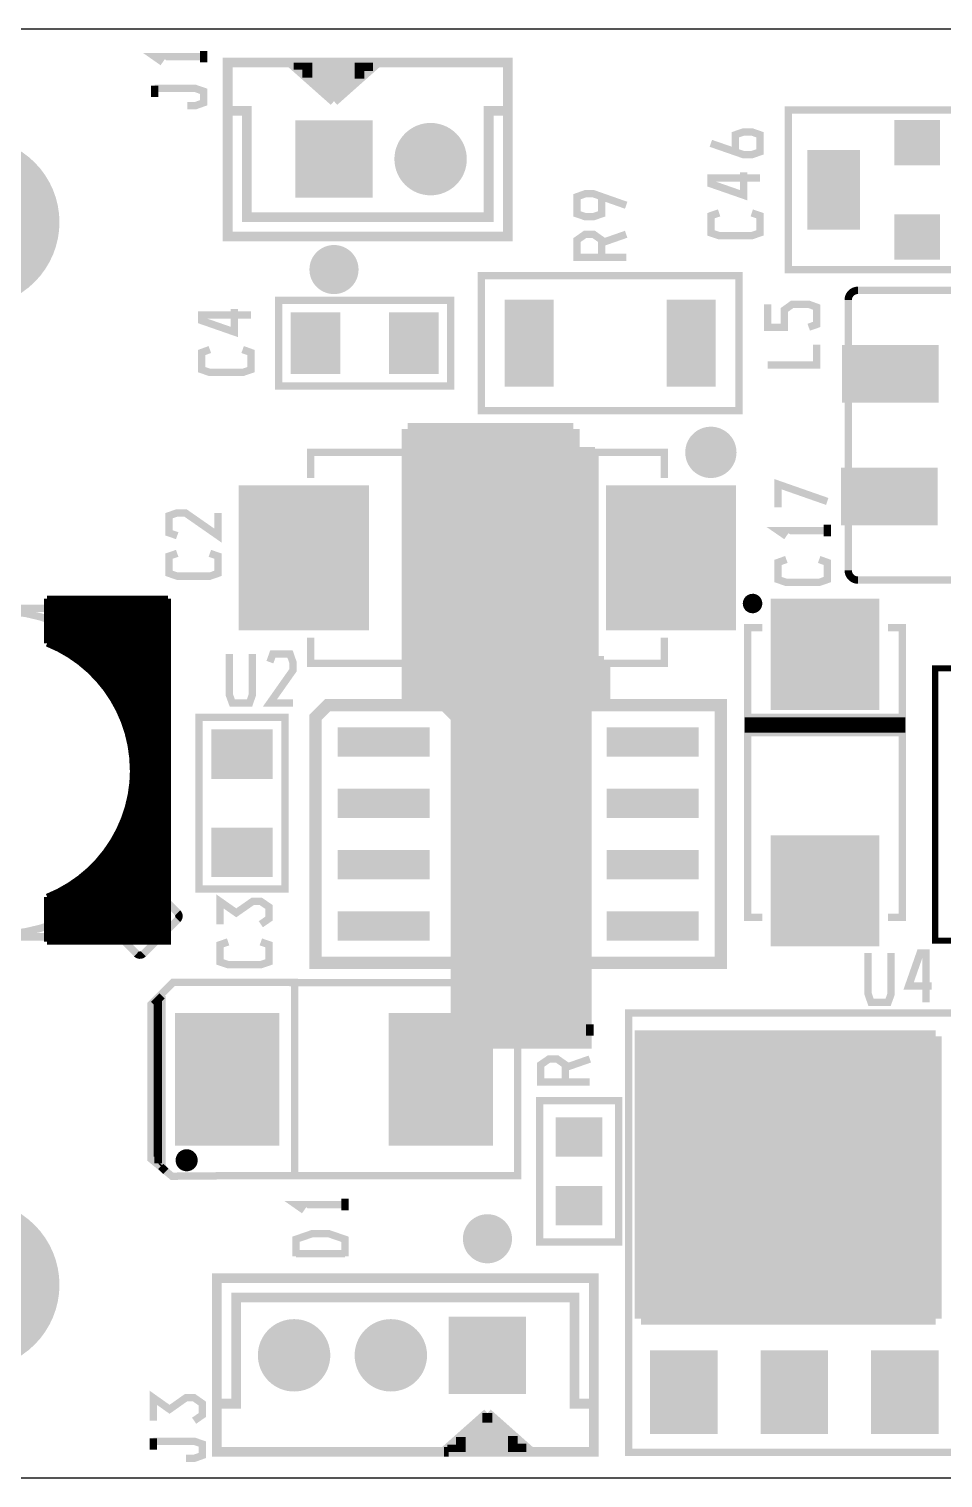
# Model space of a CAD drawing. Extents: x -18 to 89, y -48 to 32.
# Drawn here: x -5.8 to 13.11, y 2.45 to 32.45 of the extents above; entities that cross this region are included whole.
import ezdxf

# ---------------------------------------------------------------- set-up
doc = ezdxf.new("R2010")
doc.units = 0
doc.header["$MEASUREMENT"] = 0
doc.layers.get('0').update_dxf_attribs({"linetype": 'CONTINUOUS'})
for name, color, linetype in [('22-315-0_DRD', 7, 'CONTINUOUS'), ('22-315-0_SMT', 9, 'CONTINUOUS'), ('22-315-0_SST', 1, 'CONTINUOUS'), ('THRUHOLE_NPT', 8, 'CONTINUOUS')]:
    doc.layers.add(name, color=color, linetype=linetype)

# ---------------------------------------------------------------- blocks, each defined once
blk = doc.blocks.new('RECTANGLE_1')
blk.add_solid([(1.3462, 1.4986), (1.3462, -1.4986), (-1.3462, 1.4986), (-1.3462, -1.4986)])
blk = doc.blocks.new('RECTANGLE_2')
blk.add_solid([(0.63627, 0.51308), (0.63627, -0.51308), (-0.63627, 0.51308), (-0.63627, -0.51308)])
blk = doc.blocks.new('RECTANGLE_3')
blk.add_solid([(0.51308, 0.63627), (0.51308, -0.63627), (-0.51308, 0.63627), (-0.51308, -0.63627)])
blk = doc.blocks.new('RECTANGLE_5')
blk.add_solid([(0.508, 0.9017), (0.508, -0.9017), (-0.508, 0.9017), (-0.508, -0.9017)])
blk = doc.blocks.new('RECTANGLE_6')
blk.add_solid([(1.12522, 1.14935), (1.12522, -1.14935), (-1.12522, 1.14935), (-1.12522, -1.14935)])
blk = doc.blocks.new('RECTANGLE_8')
blk.add_solid([(0.4826, 0.4064), (0.4826, -0.4064), (-0.4826, 0.4064), (-0.4826, -0.4064)])
blk = doc.blocks.new('SQUARE_10')
blk.add_solid([(0.4699, 0.4699), (0.4699, -0.4699), (-0.4699, 0.4699), (-0.4699, -0.4699)])
blk = doc.blocks.new('RECTANGLE_13')
blk.add_solid([(0.5461, 0.8255), (0.5461, -0.8255), (-0.5461, 0.8255), (-0.5461, -0.8255)])
blk = doc.blocks.new('RECTANGLE_14')
blk.add_solid([(1.0795, 1.3716), (1.0795, -1.3716), (-1.0795, 1.3716), (-1.0795, -1.3716)])
blk = doc.blocks.new('ROUND_19')
at = {"const_width": 0.7493}
blk.add_lwpolyline([(-0.37465, 0, 1), (0.37465, 0, 1)], format="xyb", close=True, dxfattribs=at)
blk = doc.blocks.new('SQUARE_20')
blk.add_solid([(0.8001, 0.8001), (0.8001, -0.8001), (-0.8001, 0.8001), (-0.8001, -0.8001)])
blk = doc.blocks.new('RECTANGLE_29')
blk.add_solid([(0.99949, 0.59944), (0.99949, -0.59944), (-0.99949, 0.59944), (-0.99949, -0.59944)])
blk = doc.blocks.new('RECTANGLE_37')
blk.add_solid([(1.2065, 1.5494), (1.2065, -1.5494), (-1.2065, 1.5494), (-1.2065, -1.5494)])
blk = doc.blocks.new('RECTANGLE_38')
blk.add_solid([(0.9525, 0.3048), (0.9525, -0.3048), (-0.9525, 0.3048), (-0.9525, -0.3048)])
blk = doc.blocks.new('RECTANGLE_41')
blk.add_solid([(2.0066, 0.8636), (2.0066, -0.8636), (-2.0066, 0.8636), (-2.0066, -0.8636)])
blk = doc.blocks.new('RECTANGLE_42')
blk.add_solid([(0.6985, 0.8636), (0.6985, -0.8636), (-0.6985, 0.8636), (-0.6985, -0.8636)])
blk = doc.blocks.new('ROUND_17')
at = {"const_width": 1.75006}
blk.add_lwpolyline([(-0.87503, 0, 1), (0.87503, 0, 1)], format="xyb", close=True, dxfattribs=at)

msp = doc.modelspace()

# ---------------------------------------------------------------- linework, layer by layer
at = {"layer": '22-315-0_DRD'}
for p, q in [((-17.924, 32.451), (89.076, 32.451)), ((89.076, 2.451), (-10.923, 2.451))]:
    msp.add_line(p, q, dxfattribs=at)
at = {"layer": '22-315-0_SMT'}
for points, const_width in [([(2.031, 24.168), (2.031, 18.58)], 0.254), ([(5.46, 24.168), (2.031, 24.168)], 0.254), ([(5.46, 24.142), (2.031, 24.142)], 0.254), ([(5.46, 23.914), (2.031, 23.914)], 0.254), ([(2.132, 24.168), (2.132, 18.58)], 0.254), ([(2.361, 24.168), (2.361, 18.58)], 0.254), ([(2.589, 24.168), (2.589, 18.58)], 0.254), ([(2.818, 24.168), (2.818, 18.58)], 0.254), ([(3.047, 24.168), (3.047, 18.58)], 0.254), ([(3.275, 24.168), (3.275, 11.468)], 0.254), ([(3.504, 24.168), (3.504, 11.468)], 0.254), ([(3.732, 24.168), (3.732, 11.468)], 0.254), ([(3.961, 24.168), (3.961, 11.468)], 0.254), ([(4.19, 24.168), (4.19, 11.468)], 0.254), ([(4.418, 24.168), (4.418, 11.468)], 0.254), ([(4.647, 24.168), (4.647, 11.468)], 0.254), ([(4.875, 24.168), (4.875, 11.468)], 0.254), ([(5.104, 24.168), (5.104, 11.468)], 0.254), ([(5.333, 24.168), (5.333, 11.468)], 0.254), ([(5.46, 24.168), (5.46, 19.342)], 0.254), ([(5.46, 23.685), (2.031, 23.685)], 0.254), ([(5.46, 23.456), (2.031, 23.456)], 0.254), ([(5.46, 23.228), (2.031, 23.228)], 0.254), ([(5.46, 22.999), (2.031, 22.999)], 0.254), ([(5.46, 22.771), (2.031, 22.771)], 0.254), ([(5.46, 22.542), (2.031, 22.542)], 0.254), ([(5.46, 22.313), (2.031, 22.313)], 0.254), ([(5.46, 22.085), (2.031, 22.085)], 0.254), ([(5.46, 21.856), (2.031, 21.856)], 0.254), ([(5.46, 21.628), (2.031, 21.628)], 0.254), ([(5.46, 21.399), (2.031, 21.399)], 0.254), ([(5.46, 21.17), (2.031, 21.17)], 0.254), ([(5.46, 20.942), (2.031, 20.942)], 0.254), ([(-5.429, 20.657), (-5.429, 19.728)], 0.127), ([(-2.928, 20.657), (-5.429, 20.657)], 0.127), ([(-2.928, 20.657), (-2.928, 13.556), (-5.429, 13.556)], 0.127), ([(-5.328, 20.657), (-5.328, 19.687)], 0.127), ([(-5.214, 20.657), (-5.214, 19.631)], 0.127), ([(-5.099, 20.657), (-5.099, 19.57)], 0.127), ([(-4.985, 20.657), (-4.985, 19.504)], 0.127), ([(-4.871, 20.657), (-4.871, 19.428)], 0.127), ([(-4.756, 20.657), (-4.756, 19.344)], 0.127), ([(-4.642, 20.657), (-4.642, 19.253)], 0.127), ([(-4.528, 20.657), (-4.528, 19.149)], 0.127), ([(-4.413, 20.657), (-4.413, 19.034)], 0.127), ([(-4.299, 20.657), (-4.299, 18.902)], 0.127), ([(-4.185, 20.657), (-4.185, 18.755)], 0.127), ([(-4.071, 20.657), (-4.071, 18.582)], 0.127), ([(-3.956, 20.657), (-3.956, 18.376)], 0.127), ([(-3.842, 20.657), (-3.842, 18.12)], 0.127), ([(-3.728, 20.657), (-3.728, 17.747)], 0.127), ([(-3.613, 20.657), (-3.613, 13.556)], 0.127), ([(-3.499, 20.657), (-3.499, 13.556)], 0.127), ([(-3.385, 20.657), (-3.385, 13.556)], 0.127), ([(-3.27, 20.657), (-3.27, 13.556)], 0.127), ([(-3.156, 20.657), (-3.156, 13.556)], 0.127), ([(-3.042, 20.657), (-3.042, 13.556)], 0.127), ([(5.46, 20.713), (2.031, 20.713)], 0.254), ([(-2.928, 20.629), (-5.429, 20.629)], 0.127), ([(-2.928, 20.515), (-5.429, 20.515)], 0.127), ([(-2.928, 20.401), (-5.429, 20.401)], 0.127), ([(5.46, 20.485), (2.031, 20.485)], 0.254), ([(-2.928, 20.287), (-5.429, 20.287)], 0.127), ([(-2.928, 20.172), (-5.429, 20.172)], 0.127), ([(-2.928, 20.058), (-5.429, 20.058)], 0.127), ([(5.46, 20.256), (2.031, 20.256)], 0.254), ([(5.46, 20.027), (2.031, 20.027)], 0.254), ([(-2.928, 19.944), (-5.429, 19.944)], 0.127), ([(-2.928, 19.829), (-5.429, 19.829)], 0.127), ([(5.46, 19.799), (2.031, 19.799)], 0.254), ([(-2.928, 19.715), (-5.396, 19.715)], 0.127), ([(-2.928, 19.601), (-5.153, 19.601)], 0.127), ([(-2.928, 19.486), (-4.957, 19.486)], 0.127), ([(5.46, 19.57), (2.031, 19.57)], 0.254), ([(-2.928, 19.372), (-4.792, 19.372)], 0.127), ([(-2.928, 19.258), (-4.65, 19.258)], 0.127), ([(-2.928, 19.144), (-4.523, 19.144)], 0.127), ([(5.46, 19.342), (2.031, 19.342)], 0.254), ([(6.095, 19.113), (2.031, 19.113)], 0.254), ([(6.095, 19.342), (6.095, 18.58), (5.714, 18.58), (5.714, 11.468), (3.047, 11.468)], 0.254), ([(6.095, 19.342), (5.46, 19.342)], 0.254), ([(5.561, 19.342), (5.561, 11.468)], 0.254), ([(5.79, 19.342), (5.79, 18.58)], 0.254), ([(6.018, 19.342), (6.018, 18.58)], 0.254), ([(-2.928, 19.029), (-4.408, 19.029)], 0.127), ([(-2.928, 18.915), (-4.309, 18.915)], 0.127), ([(6.095, 18.884), (2.031, 18.884)], 0.254), ([(-2.928, 18.801), (-4.218, 18.801)], 0.127), ([(-2.928, 18.686), (-4.137, 18.686)], 0.127), ([(-2.928, 18.572), (-4.063, 18.572)], 0.127), ([(6.095, 18.656), (2.031, 18.656)], 0.254), ([(3.047, 18.58), (2.031, 18.58)], 0.254), ([(3.047, 18.58), (3.047, 11.468)], 0.254), ([(-2.928, 18.458), (-3.997, 18.458)], 0.127), ([(-2.928, 18.343), (-3.938, 18.343)], 0.127), ([(5.714, 18.427), (3.047, 18.427)], 0.254), ([(5.714, 18.199), (3.047, 18.199)], 0.254), ([(-2.928, 18.229), (-3.888, 18.229)], 0.127), ([(-2.928, 18.115), (-3.839, 18.115)], 0.127), ([(-2.928, 18.001), (-3.799, 18.001)], 0.127), ([(5.714, 17.97), (3.047, 17.97)], 0.254), ([(-2.928, 17.886), (-3.763, 17.886)], 0.127), ([(-2.928, 17.772), (-3.733, 17.772)], 0.127), ([(-2.928, 17.658), (-3.707, 17.658)], 0.127), ([(5.714, 17.741), (3.047, 17.741)], 0.254), ([(-2.928, 17.543), (-3.687, 17.543)], 0.127), ([(-2.928, 17.429), (-3.672, 17.429)], 0.127), ([(5.714, 17.513), (3.047, 17.513)], 0.254), ([(5.714, 17.284), (3.047, 17.284)], 0.254), ([(-2.928, 17.315), (-3.662, 17.315)], 0.127), ([(-2.928, 17.2), (-3.654, 17.2)], 0.127), ([(-2.928, 17.086), (-3.654, 17.086)], 0.127), ([(5.714, 17.056), (3.047, 17.056)], 0.254), ([(-2.928, 16.743), (-3.677, 16.743)], 0.127), ([(-2.928, 16.858), (-3.664, 16.858)], 0.127), ([(-2.928, 16.972), (-3.657, 16.972)], 0.127), ([(5.714, 16.827), (3.047, 16.827)], 0.254), ([(-3.728, 16.464), (-3.728, 13.556)], 0.127), ([(-2.928, 16.515), (-3.715, 16.515)], 0.127), ([(-2.928, 16.629), (-3.695, 16.629)], 0.127), ([(5.714, 16.598), (3.047, 16.598)], 0.254), ([(-2.928, 16.172), (-3.811, 16.172)], 0.127), ([(-2.928, 16.286), (-3.776, 16.286)], 0.127), ([(-2.928, 16.4), (-3.743, 16.4)], 0.127), ([(5.714, 16.37), (3.047, 16.37)], 0.254), ([(5.714, 16.141), (3.047, 16.141)], 0.254), ([(-2.928, 15.943), (-3.903, 15.943)], 0.127), ([(-2.928, 16.057), (-3.855, 16.057)], 0.127), ([(-3.842, 16.093), (-3.842, 13.556)], 0.127), ([(5.714, 15.913), (3.047, 15.913)], 0.254), ([(-2.928, 15.6), (-4.088, 15.6)], 0.127), ([(-4.071, 15.628), (-4.071, 13.556)], 0.127), ([(-2.928, 15.715), (-4.02, 15.715)], 0.127), ([(-2.928, 15.829), (-3.959, 15.829)], 0.127), ([(-3.956, 15.834), (-3.956, 13.556)], 0.127), ([(5.714, 15.684), (3.047, 15.684)], 0.254), ([(-2.928, 15.257), (-4.342, 15.257)], 0.127), ([(-4.299, 15.308), (-4.299, 13.556)], 0.127), ([(-2.928, 15.372), (-4.248, 15.372)], 0.127), ([(-4.185, 15.458), (-4.185, 13.556)], 0.127), ([(-2.928, 15.486), (-4.165, 15.486)], 0.127), ([(5.714, 15.455), (3.047, 15.455)], 0.254), ([(5.714, 15.227), (3.047, 15.227)], 0.254), ([(-4.642, 14.96), (-4.642, 13.556)], 0.127), ([(-2.928, 15.029), (-4.563, 15.029)], 0.127), ([(-4.528, 15.064), (-4.528, 13.556)], 0.127), ([(-2.928, 15.143), (-4.446, 15.143)], 0.127), ([(-4.413, 15.179), (-4.413, 13.556)], 0.127), ([(5.714, 14.998), (3.047, 14.998)], 0.254), ([(-5.099, 14.64), (-5.099, 13.556)], 0.127), ([(-2.928, 14.686), (-5.02, 14.686)], 0.127), ([(-4.985, 14.709), (-4.985, 13.556)], 0.127), ([(-4.871, 14.782), (-4.871, 13.556)], 0.127), ([(-2.928, 14.8), (-4.845, 14.8)], 0.127), ([(-4.756, 14.866), (-4.756, 13.556)], 0.127), ([(-2.928, 14.914), (-4.695, 14.914)], 0.127), ([(5.714, 14.77), (3.047, 14.77)], 0.254), ([(-5.429, 14.483), (-5.429, 13.556)], 0.127), ([(-2.928, 14.457), (-5.429, 14.457)], 0.127), ([(-2.928, 14.343), (-5.429, 14.343)], 0.127), ([(-5.328, 14.526), (-5.328, 13.556)], 0.127), ([(-2.928, 14.572), (-5.229, 14.572)], 0.127), ([(-5.214, 14.579), (-5.214, 13.556)], 0.127), ([(5.714, 14.541), (3.047, 14.541)], 0.254), ([(5.714, 14.312), (3.047, 14.312)], 0.254), ([(-2.928, 14.229), (-5.429, 14.229)], 0.127), ([(-2.928, 14.114), (-5.429, 14.114)], 0.127), ([(5.714, 14.084), (3.047, 14.084)], 0.254), ([(-2.928, 14), (-5.429, 14)], 0.127), ([(-2.928, 13.886), (-5.429, 13.886)], 0.127), ([(-2.928, 13.771), (-5.429, 13.771)], 0.127), ([(5.714, 13.855), (3.047, 13.855)], 0.254), ([(-2.928, 13.657), (-5.429, 13.657)], 0.127), ([(5.714, 13.627), (3.047, 13.627)], 0.254), ([(5.714, 13.398), (3.047, 13.398)], 0.254), ([(5.714, 13.169), (3.047, 13.169)], 0.254), ([(5.714, 12.941), (3.047, 12.941)], 0.254), ([(5.714, 12.712), (3.047, 12.712)], 0.254), ([(5.714, 12.484), (3.047, 12.484)], 0.254), ([(5.714, 12.255), (3.047, 12.255)], 0.254), ([(5.714, 12.026), (3.047, 12.026)], 0.254), ([(5.714, 11.798), (3.047, 11.798)], 0.254), ([(12.953, 11.595), (6.857, 11.595), (6.857, 5.753)], 0.254), ([(6.958, 11.595), (6.958, 5.753)], 0.254), ([(7.187, 11.595), (7.187, 5.753)], 0.254), ([(7.415, 11.595), (7.415, 5.753)], 0.254), ([(7.644, 11.595), (7.644, 5.753)], 0.254), ([(7.873, 11.595), (7.873, 5.753)], 0.254), ([(8.101, 11.595), (8.101, 5.753)], 0.254), ([(8.33, 11.595), (8.33, 5.753)], 0.254), ([(8.558, 11.595), (8.558, 5.753)], 0.254), ([(8.787, 11.595), (8.787, 5.753)], 0.254), ([(9.016, 11.595), (9.016, 5.753)], 0.254), ([(9.244, 11.595), (9.244, 5.753)], 0.254), ([(9.473, 11.595), (9.473, 5.753)], 0.254), ([(9.701, 11.595), (9.701, 5.753)], 0.254), ([(9.93, 11.595), (9.93, 5.753)], 0.254), ([(10.159, 11.595), (10.159, 5.753)], 0.254), ([(10.387, 11.595), (10.387, 5.753)], 0.254), ([(10.616, 11.595), (10.616, 5.753)], 0.254), ([(10.844, 11.595), (10.844, 5.753)], 0.254), ([(11.073, 11.595), (11.073, 5.753)], 0.254), ([(11.302, 11.595), (11.302, 5.753)], 0.254), ([(11.53, 11.595), (11.53, 5.753)], 0.254), ([(11.759, 11.595), (11.759, 5.753)], 0.254), ([(11.987, 11.595), (11.987, 5.753)], 0.254), ([(12.216, 11.595), (12.216, 5.753)], 0.254), ([(12.445, 11.595), (12.445, 5.753)], 0.254), ([(12.673, 11.595), (12.673, 5.753)], 0.254), ([(12.902, 11.595), (12.902, 5.753)], 0.254), ([(12.953, 11.595), (12.953, 5.753)], 0.254), ([(5.714, 11.569), (3.047, 11.569)], 0.254), ([(12.953, 11.569), (6.857, 11.569)], 0.254), ([(12.953, 11.341), (6.857, 11.341)], 0.254), ([(12.953, 11.112), (6.857, 11.112)], 0.254), ([(12.953, 10.883), (6.857, 10.883)], 0.254), ([(12.953, 10.655), (6.857, 10.655)], 0.254), ([(12.953, 10.426), (6.857, 10.426)], 0.254), ([(12.953, 10.198), (6.857, 10.198)], 0.254), ([(12.953, 9.969), (6.857, 9.969)], 0.254), ([(12.953, 9.74), (6.857, 9.74)], 0.254), ([(12.953, 9.512), (6.857, 9.512)], 0.254), ([(12.953, 9.283), (6.857, 9.283)], 0.254), ([(12.953, 9.055), (6.857, 9.055)], 0.254), ([(12.953, 8.826), (6.857, 8.826)], 0.254), ([(12.953, 8.597), (6.857, 8.597)], 0.254), ([(12.953, 8.369), (6.857, 8.369)], 0.254), ([(12.953, 8.14), (6.857, 8.14)], 0.254), ([(12.953, 7.912), (6.857, 7.912)], 0.254), ([(12.953, 7.683), (6.857, 7.683)], 0.254), ([(12.953, 7.454), (6.857, 7.454)], 0.254), ([(12.953, 7.226), (6.857, 7.226)], 0.254), ([(12.953, 6.997), (6.857, 6.997)], 0.254), ([(12.953, 6.769), (6.857, 6.769)], 0.254), ([(12.953, 6.54), (6.857, 6.54)], 0.254), ([(12.953, 6.311), (6.857, 6.311)], 0.254), ([(12.953, 6.083), (6.857, 6.083)], 0.254), ([(12.953, 5.854), (6.857, 5.854)], 0.254), ([(12.953, 5.753), (6.857, 5.753)], 0.254)]:
    msp.add_lwpolyline(points, dxfattribs=dict(at, const_width=const_width))
at = {"layer": '22-315-0_SMT', "const_width": 0.127}
for points in [[(-3.654, 17.106, 0.306633), (-5.429, 19.728)], [(-5.429, 14.483, 0.306724), (-3.651, 17.106)]]:
    msp.add_lwpolyline(points, format="xyb", dxfattribs=at)
at = {"layer": '22-315-0_SST'}
for points, const_width in [([(-2.188, 31.879), (-3.204, 31.879), (-3.037, 31.762)], 0.152), ([(-2.188, 31.998), (-2.188, 31.762)], 0.152), ([(4.106, 31.755), (4.106, 28.155), (-1.693, 28.155), (-1.693, 31.755), (4.106, 31.755)], 0.201), ([(1.406, 31.755), (1.307, 31.755), (-0.393, 31.755), (0.507, 30.955)], 0.201), ([(-0.225, 31.755), (-0.225, 31.605)], 0.201), ([(-0.045, 31.755), (-0.045, 31.445)], 0.201), ([(0.133, 31.755), (0.133, 31.285)], 0.201), ([(0.314, 31.755), (0.314, 31.125)], 0.201), ([(0.494, 31.755), (0.494, 30.965)], 0.201), ([(1.406, 31.755), (0.507, 30.955)], 0.201), ([(0.674, 31.755), (0.674, 31.104)], 0.201), ([(0.855, 31.755), (0.855, 31.264)], 0.201), ([(1.032, 31.755), (1.032, 31.424)], 0.201), ([(1.213, 31.755), (1.213, 31.584)], 0.201), ([(1.302, 31.663), (-0.291, 31.663)], 0.201), ([(1.098, 31.483), (-0.088, 31.483)], 0.201), ([(-3.204, 31.28), (-3.204, 31.041)], 0.152), ([(-2.529, 30.863), (-2.359, 30.863), (-2.188, 30.924), (-2.188, 31.16), (-2.359, 31.219), (-3.204, 31.219)], 0.152), ([(0.898, 31.303), (0.115, 31.303)], 0.201), ([(0.695, 31.125), (0.316, 31.125)], 0.201), ([(-1.693, 30.756), (-1.294, 30.756), (-1.294, 28.557), (3.707, 28.557), (3.707, 30.756), (4.106, 30.756)], 0.201), ([(15.239, 27.47), (9.905, 27.47), (9.905, 30.772), (15.239, 30.772), (15.239, 27.47)], 0.152), ([(8.812, 29.906), (8.812, 30.261), (8.983, 30.32), (9.15, 30.32), (9.32, 30.261), (9.32, 29.906), (9.15, 29.847), (8.983, 29.847), (8.304, 30.083)], 0.152), ([(8.983, 29.481), (8.983, 29.009), (8.304, 29.245), (8.304, 29.364), (9.32, 29.364)], 0.152), ([(6.044, 28.978), (6.044, 28.623), (5.876, 28.564), (5.706, 28.564), (5.536, 28.623), (5.536, 28.978), (5.706, 29.039), (5.876, 29.039), (6.552, 28.801)], 0.152), ([(9.15, 28.643), (9.32, 28.585), (9.32, 28.229), (9.15, 28.171), (8.475, 28.171), (8.304, 28.229), (8.304, 28.585), (8.475, 28.643)], 0.152), ([(6.044, 27.726), (6.044, 28.082), (5.876, 28.201), (5.706, 28.201), (5.536, 28.082), (5.536, 27.726), (6.552, 27.726)], 0.152), ([(6.044, 28.023), (6.552, 28.201)], 0.152), ([(0.456, 27.846), (0.456, 27.091)], 0.254), ([(0.684, 27.805), (0.684, 27.132)], 0.254), ([(0.842, 27.647), (0.169, 27.647)], 0.254), ([(0.227, 27.729), (0.227, 27.211)], 0.254), ([(0.882, 27.419), (0.128, 27.419)], 0.254), ([(0.766, 27.19), (0.247, 27.19)], 0.254), ([(8.889, 27.343), (8.889, 24.549), (3.555, 24.549), (3.555, 27.343), (8.889, 27.343)], 0.152), ([(20.146, 27.04), (11.347, 27.04)], 0.152), ([(-1.553, 26.652), (-1.553, 26.177), (-2.229, 26.413), (-2.229, 26.532), (-1.213, 26.532)], 0.152), ([(2.92, 26.835), (-0.636, 26.835), (-0.636, 25.057), (2.92, 25.057), (2.92, 26.835)], 0.152), ([(10.329, 26.276), (10.496, 26.334), (10.496, 26.69), (10.329, 26.751), (9.988, 26.751), (9.821, 26.631), (9.821, 26.276), (9.48, 26.276), (9.48, 26.751)], 0.152), ([(11.147, 26.84), (11.147, 21.242)], 0.152), ([(-1.383, 25.814), (-1.213, 25.753), (-1.213, 25.397), (-1.383, 25.339), (-2.061, 25.339), (-2.229, 25.397), (-2.229, 25.753), (-2.061, 25.814)], 0.152), ([(10.496, 25.913), (10.496, 25.496), (9.48, 25.496)], 0.152), ([(7.951, 23.972), (7.951, 23.398)], 0.152), ([(8.612, 24.018), (7.994, 24.018)], 0.152), ([(8.088, 24.084), (8.088, 23.284)], 0.152), ([(8.226, 24.132), (8.226, 23.238)], 0.152), ([(8.363, 24.135), (8.363, 23.233)], 0.152), ([(8.5, 24.094), (8.5, 23.274)], 0.152), ([(8.637, 23.992), (8.637, 23.375)], 0.152), ([(0.024, 23.152), (0.024, 23.685), (7.339, 23.685), (7.339, 23.152)], 0.152), ([(5.904, 23.723), (5.269, 23.723), (5.269, 19.278)], 0.152), ([(5.904, 23.632), (5.269, 23.632)], 0.152), ([(5.371, 23.723), (5.371, 19.278)], 0.152), ([(5.508, 23.723), (5.508, 19.278)], 0.152), ([(5.645, 23.723), (5.645, 19.278)], 0.152), ([(5.782, 23.723), (5.782, 19.278)], 0.152), ([(5.904, 23.723), (5.904, 19.278)], 0.152), ([(8.754, 23.743), (7.852, 23.743)], 0.152), ([(8.713, 23.881), (7.893, 23.881)], 0.152), ([(5.904, 23.495), (5.269, 23.495)], 0.152), ([(5.904, 23.357), (5.269, 23.357)], 0.152), ([(8.751, 23.606), (7.857, 23.606)], 0.152), ([(8.703, 23.469), (7.903, 23.469)], 0.152), ([(8.591, 23.332), (8.017, 23.332)], 0.152), ([(5.904, 23.22), (5.269, 23.22)], 0.152), ([(5.904, 23.083), (5.269, 23.083)], 0.152), ([(10.712, 22.669), (9.696, 23.025), (9.696, 22.55)], 0.152), ([(5.904, 22.946), (5.269, 22.946)], 0.152), ([(5.904, 22.809), (5.269, 22.809)], 0.152), ([(-1.891, 22.433), (-1.891, 21.96), (-2.569, 22.433), (-2.737, 22.433), (-2.907, 22.374), (-2.907, 22.019), (-2.737, 21.96)], 0.152), ([(5.904, 22.672), (5.269, 22.672)], 0.152), ([(5.904, 22.534), (5.269, 22.534)], 0.152), ([(5.904, 22.397), (5.269, 22.397)], 0.152), ([(5.904, 22.26), (5.269, 22.26)], 0.152), ([(10.712, 22.186), (10.712, 21.95)], 0.152), ([(5.904, 22.123), (5.269, 22.123)], 0.152), ([(5.904, 21.986), (5.269, 21.986)], 0.152), ([(5.904, 21.849), (5.269, 21.849)], 0.152), ([(10.712, 22.067), (9.696, 22.067), (9.866, 21.95)], 0.152), ([(-2.061, 21.595), (-1.891, 21.536), (-1.891, 21.181), (-2.061, 21.122), (-2.737, 21.122), (-2.907, 21.181), (-2.907, 21.536), (-2.737, 21.595)], 0.152), ([(5.904, 21.711), (5.269, 21.711)], 0.152), ([(5.904, 21.574), (5.269, 21.574)], 0.152), ([(5.904, 21.437), (5.269, 21.437)], 0.152), ([(5.904, 21.3), (5.269, 21.3)], 0.152), ([(10.545, 21.468), (10.712, 21.407), (10.712, 21.051), (10.545, 20.993), (9.866, 20.993), (9.696, 21.051), (9.696, 21.407), (9.866, 21.468)], 0.152), ([(5.904, 21.163), (5.269, 21.163)], 0.152), ([(5.904, 21.026), (5.269, 21.026)], 0.152), ([(11.347, 21.041), (20.146, 21.041)], 0.152), ([(5.904, 20.889), (5.269, 20.889)], 0.152), ([(5.904, 20.751), (5.269, 20.751)], 0.152), ([(9.219, 20.668), (9.112, 20.668)], 0.152), ([(9.143, 20.678), (9.143, 20.431)], 0.152), ([(-9.877, 14.155), (-9.877, 19.034), (-8.457, 20.454), (-3.578, 20.454)], 0.152), ([(5.904, 20.614), (5.269, 20.614)], 0.152), ([(5.904, 20.477), (5.269, 20.477)], 0.152), ([(5.904, 20.34), (5.269, 20.34)], 0.152), ([(9.29, 20.53), (9.043, 20.53)], 0.152), ([(9.28, 20.607), (9.28, 20.502)], 0.152), ([(5.904, 20.203), (5.269, 20.203)], 0.152), ([(5.904, 20.066), (5.269, 20.066)], 0.152), ([(9.366, 20.055), (9.066, 20.055), (9.066, 14.056), (9.366, 14.056)], 0.152), ([(11.967, 20.055), (12.267, 20.055), (12.267, 14.056), (11.967, 14.056)], 0.152), ([(-3.077, 19.956), (-3.077, 15.074)], 0.152), ([(7.339, 19.85), (7.339, 19.316), (0.024, 19.316), (0.024, 19.85)], 0.152), ([(5.904, 19.928), (5.269, 19.928)], 0.152), ([(5.904, 19.791), (5.269, 19.791)], 0.152), ([(-1.183, 19.512), (-1.183, 18.663), (-1.241, 18.496), (-1.597, 18.496), (-1.658, 18.663), (-1.658, 19.512)], 0.152), ([(-0.344, 18.496), (-0.819, 18.496), (-0.344, 19.171), (-0.344, 19.342), (-0.403, 19.512), (-0.758, 19.512), (-0.819, 19.342)], 0.152), ([(5.904, 19.654), (5.269, 19.654)], 0.152), ([(5.904, 19.517), (5.269, 19.517)], 0.152), ([(5.904, 19.38), (5.269, 19.38)], 0.152), ([(5.904, 19.278), (5.269, 19.278)], 0.152), ([(12.945, 13.576), (18.609, 13.576), (18.609, 19.215), (12.945, 19.215), (12.945, 13.576)], 0.127), ([(0.38, 18.453), (0.126, 18.199), (0.126, 13.119), (8.508, 13.119), (8.508, 18.453), (3.555, 18.453), (3.174, 18.072), (2.793, 18.453), (0.38, 18.453)], 0.254), ([(-0.509, 14.643), (-0.509, 18.199), (-2.287, 18.199), (-2.287, 14.643), (-0.509, 14.643)], 0.152), ([(9.079, 18.199), (9.079, 17.881)], 0.152), ([(12.254, 18.199), (9.079, 18.199)], 0.152), ([(12.254, 18.12), (9.079, 18.12)], 0.152), ([(12.254, 17.983), (9.079, 17.983)], 0.152), ([(9.181, 18.199), (9.181, 17.881)], 0.152), ([(9.318, 18.199), (9.318, 17.881)], 0.152), ([(9.455, 18.199), (9.455, 17.881)], 0.152), ([(9.592, 18.199), (9.592, 17.881)], 0.152), ([(9.729, 18.199), (9.729, 17.881)], 0.152), ([(9.866, 18.199), (9.866, 17.881)], 0.152), ([(10.004, 18.199), (10.004, 17.881)], 0.152), ([(10.141, 18.199), (10.141, 17.881)], 0.152), ([(10.278, 18.199), (10.278, 17.881)], 0.152), ([(10.415, 18.199), (10.415, 17.881)], 0.152), ([(10.552, 18.199), (10.552, 17.881)], 0.152), ([(10.689, 18.199), (10.689, 17.881)], 0.152), ([(10.827, 18.199), (10.827, 17.881)], 0.152), ([(10.964, 18.199), (10.964, 17.881)], 0.152), ([(11.101, 18.199), (11.101, 17.881)], 0.152), ([(11.238, 18.199), (11.238, 17.881)], 0.152), ([(11.375, 18.199), (11.375, 17.881)], 0.152), ([(11.512, 18.199), (11.512, 17.881)], 0.152), ([(11.65, 18.199), (11.65, 17.881)], 0.152), ([(11.787, 18.199), (11.787, 17.881)], 0.152), ([(11.924, 18.199), (11.924, 17.881)], 0.152), ([(12.061, 18.199), (12.061, 17.881)], 0.152), ([(12.198, 18.199), (12.198, 17.881)], 0.152), ([(12.254, 18.199), (12.254, 17.881)], 0.152), ([(12.254, 17.881), (9.079, 17.881)], 0.152), ([(-3.077, 15.074), (-4.497, 13.655), (-9.379, 13.655)], 0.152), ([(-3.364, 14.79), (-3.293, 14.719), (-2.727, 14.152)], 0.152), ([(-1.007, 13.916), (-0.837, 14.033), (-0.837, 14.272), (-1.007, 14.389), (-1.175, 14.389), (-1.515, 14.152), (-1.853, 14.389), (-1.853, 13.916)], 0.152), ([(-3.575, 13.304), (-4.142, 13.87), (-4.213, 13.942)], 0.152), ([(-3.436, 13.304), (-2.727, 14.013)], 0.152), ([(-1.007, 13.55), (-0.837, 13.492), (-0.837, 13.136), (-1.007, 13.078), (-1.683, 13.078), (-1.853, 13.136), (-1.853, 13.492), (-1.683, 13.55)], 0.152), ([(12.033, 13.317), (12.033, 12.471), (11.972, 12.301), (11.617, 12.301), (11.558, 12.471), (11.558, 13.317)], 0.152), ([(12.871, 12.639), (12.396, 12.639), (12.633, 13.317), (12.752, 13.317), (12.752, 12.301)], 0.152), ([(-1.688, 8.709), (2.666, 8.707), (4.304, 8.707), (4.304, 12.705), (-2.821, 12.712), (-3.278, 12.255), (-3.278, 9.055), (-2.846, 8.699), (-1.688, 8.709)], 0.152), ([(-0.306, 8.75), (-0.306, 12.687)], 0.152), ([(5.292, 12.623), (5.292, 12.268), (5.124, 12.209), (4.954, 12.209), (4.784, 12.268), (4.784, 12.623), (4.954, 12.684), (5.124, 12.684), (5.8, 12.446)], 0.152), ([(-3.049, 12.433), (-3.227, 12.255)], 0.152), ([(-3.227, 12.255), (-3.227, 9.055), (-3.075, 8.928), (-3.024, 8.851), (-2.973, 8.801)], 0.152), ([(-3.049, 12.331), (-3.151, 12.331)], 0.152), ([(-3.126, 12.357), (-3.126, 8.971)], 0.152), ([(-3.049, 12.433), (-3.049, 8.928)], 0.152), ([(-3.049, 12.194), (-3.227, 12.194)], 0.152), ([(-3.049, 12.057), (-3.227, 12.057)], 0.152), ([(6.603, 2.984), (13.461, 2.984), (13.461, 12.077), (6.603, 12.077), (6.603, 2.984)], 0.152), ([(-3.049, 11.92), (-3.227, 11.92)], 0.152), ([(-3.049, 11.783), (-3.227, 11.783)], 0.152), ([(-3.049, 11.645), (-3.227, 11.645)], 0.152), ([(5.8, 11.727), (4.784, 11.727), (4.954, 11.607)], 0.152), ([(5.8, 11.846), (5.8, 11.607)], 0.152), ([(-3.049, 11.508), (-3.227, 11.508)], 0.152), ([(-3.049, 11.371), (-3.227, 11.371)], 0.152), ([(-3.049, 11.234), (-3.227, 11.234)], 0.152), ([(-3.049, 11.097), (-3.227, 11.097)], 0.152), ([(5.292, 10.652), (5.292, 11.008), (5.124, 11.125), (4.954, 11.125), (4.784, 11.008), (4.784, 10.652), (5.8, 10.652)], 0.152), ([(5.292, 10.947), (5.8, 11.125)], 0.152), ([(-3.049, 10.96), (-3.227, 10.96)], 0.152), ([(-3.049, 10.822), (-3.227, 10.822)], 0.152), ([(-3.049, 10.685), (-3.227, 10.685)], 0.152), ([(-3.049, 10.548), (-3.227, 10.548)], 0.152), ([(-3.049, 10.411), (-3.227, 10.411)], 0.152), ([(-3.049, 10.274), (-3.227, 10.274)], 0.152), ([(-3.049, 10.137), (-3.227, 10.137)], 0.152), ([(6.399, 7.34), (6.399, 10.261), (4.761, 10.261), (4.761, 7.34), (6.399, 7.34)], 0.152), ([(-3.049, 10), (-3.227, 10)], 0.152), ([(-3.049, 9.862), (-3.227, 9.862)], 0.152), ([(-3.049, 9.725), (-3.227, 9.725)], 0.152), ([(-3.049, 9.588), (-3.227, 9.588)], 0.152), ([(-3.049, 9.451), (-3.227, 9.451)], 0.152), ([(-3.049, 9.314), (-3.227, 9.314)], 0.152), ([(-3.049, 9.177), (-3.227, 9.177)], 0.152), ([(-3.049, 9.039), (-3.209, 9.039)], 0.152), ([(-3.049, 8.928), (-3.075, 8.902)], 0.152), ([(-2.399, 8.978), (-2.686, 8.978)], 0.152), ([(-2.417, 9.116), (-2.668, 9.116)], 0.152), ([(-2.592, 9.171), (-2.592, 8.884)], 0.152), ([(-2.455, 9.154), (-2.455, 8.902)], 0.152), ([(-3.075, 8.902), (-2.973, 8.801)], 0.152), ([(0.735, 8.112), (-0.281, 8.112), (-0.111, 7.993)], 0.152), ([(0.735, 8.232), (0.735, 7.993)], 0.152), ([(3.631, 7.78), (3.631, 7.025)], 0.254), ([(3.859, 7.739), (3.859, 7.066)], 0.254), ([(0.735, 7.038), (0.735, 7.393), (0.397, 7.51), (0.057, 7.51), (-0.281, 7.393), (-0.281, 7.038)], 0.152), ([(4.017, 7.581), (3.344, 7.581)], 0.254), ([(3.402, 7.663), (3.402, 7.145)], 0.254), ([(4.057, 7.353), (3.303, 7.353)], 0.254), ([(3.941, 7.124), (3.422, 7.124)], 0.254), ([(0.735, 7.096), (-0.281, 7.096)], 0.152), ([(-1.919, 2.992), (-1.919, 6.591), (5.881, 6.591), (5.881, 2.992), (-1.919, 2.992)], 0.201), ([(5.881, 3.99), (5.48, 3.99), (5.48, 6.19), (-1.518, 6.19), (-1.518, 3.99), (-1.919, 3.99)], 0.201), ([(-2.387, 3.637), (-2.216, 3.756), (-2.216, 3.992), (-2.387, 4.112), (-2.557, 4.112), (-2.895, 3.873), (-3.232, 4.112), (-3.232, 3.637)], 0.152), ([(3.682, 3.792), (2.782, 2.992)], 0.201), ([(3.986, 3.517), (3.374, 3.517)], 0.201), ([(3.489, 3.619), (3.489, 2.992)], 0.201), ([(3.786, 3.698), (3.577, 3.698)], 0.201), ([(3.669, 3.779), (3.669, 2.992)], 0.201), ([(3.682, 3.792), (4.581, 2.992)], 0.201), ([(3.849, 3.642), (3.849, 2.992)], 0.201), ([(-3.232, 3.274), (-3.232, 3.035)], 0.152), ([(3.13, 3.299), (3.13, 2.992)], 0.201), ([(4.19, 3.34), (3.174, 3.34)], 0.201), ([(3.308, 3.459), (3.308, 2.992)], 0.201), ([(4.03, 3.482), (4.03, 2.992)], 0.201), ([(4.207, 3.322), (4.207, 2.992)], 0.201), ([(-2.557, 2.857), (-2.387, 2.857), (-2.216, 2.918), (-2.216, 3.154), (-2.387, 3.213), (-3.232, 3.213)], 0.152), ([(2.881, 2.992), (2.782, 2.992)], 0.201), ([(4.581, 2.992), (2.881, 2.992)], 0.201), ([(2.95, 3.139), (2.95, 2.992)], 0.201), ([(4.39, 3.159), (2.97, 3.159)], 0.201), ([(4.388, 3.162), (4.388, 2.992)], 0.201)]:
    msp.add_lwpolyline(points, dxfattribs=dict(at, const_width=const_width))
for points, const_width in [([(0.507, 27.851, 0.414214), (0.126, 27.47)], 0.254), ([(0.888, 27.47, 0.414214), (0.507, 27.851)], 0.254), ([(0.126, 27.47, 0.414214), (0.507, 27.089)], 0.254), ([(0.507, 27.089, 0.414214), (0.888, 27.47)], 0.254), ([(11.347, 27.04, 0.414214), (11.147, 26.84)], 0.152), ([(8.304, 24.14, 0.414214), (7.85, 23.685)], 0.152), ([(8.759, 23.685, 0.414214), (8.304, 24.14)], 0.152), ([(7.85, 23.685, 0.414214), (8.304, 23.23)], 0.152), ([(8.304, 23.23, 0.414214), (8.759, 23.685)], 0.152), ([(11.147, 21.242, 0.414214), (11.347, 21.041)], 0.152), ([(9.165, 20.68, 0.414214), (9.041, 20.556)], 0.152), ([(9.292, 20.556, 0.414214), (9.165, 20.683)], 0.152), ([(-3.128, 17.056, 0.414214), (-6.478, 20.406)], 0.152), ([(-3.077, 19.956, 0.414214), (-3.578, 20.457)], 0.152), ([(9.041, 20.556, 0.414214), (9.165, 20.431)], 0.152), ([(9.165, 20.429, 0.414214), (9.292, 20.556)], 0.152), ([(-6.478, 13.705, 0.414214), (-3.128, 17.056)], 0.152), ([(-2.699, 14.084, 0.194318), (-2.729, 14.152)], 0.152), ([(-2.729, 14.013, 0.198912), (-2.7, 14.084)], 0.152), ([(-3.578, 13.304, 0.198912), (-3.507, 13.275)], 0.152), ([(-3.507, 13.276, 0.198909), (-3.437, 13.305)], 0.152), ([(-2.541, 9.182, 0.414214), (-2.694, 9.029)], 0.152), ([(-2.694, 9.029, 0.414214), (-2.541, 8.877)], 0.152), ([(-2.389, 9.029, 0.414214), (-2.541, 9.182)], 0.152), ([(-2.541, 8.877, 0.414214), (-2.389, 9.029)], 0.152), ([(3.682, 7.785, 0.414214), (3.301, 7.404)], 0.254), ([(4.063, 7.404, 0.414214), (3.682, 7.785)], 0.254), ([(3.301, 7.404, 0.414214), (3.682, 7.023)], 0.254), ([(3.682, 7.023, 0.414214), (4.063, 7.404)], 0.254)]:
    msp.add_lwpolyline(points, format="xyb", dxfattribs=dict(at, const_width=const_width))

# ---------------------------------------------------------------- block references
at = {"layer": '22-315-0_SMT'}
for name, p in [('SQUARE_20', (0.507, 29.756)), ('ROUND_19', (2.506, 29.756)), ('SQUARE_10', (12.572, 30.099)), ('RECTANGLE_13', (10.844, 29.121)), ('SQUARE_10', (12.572, 28.143)), ('RECTANGLE_5', (4.545, 25.946)), ('RECTANGLE_5', (7.898, 25.946)), ('RECTANGLE_3', (0.126, 25.946)), ('RECTANGLE_3', (2.158, 25.946)), ('RECTANGLE_29', (12.02, 25.311)), ('RECTANGLE_29', (11.998, 22.771)), ('RECTANGLE_1', (-0.118, 21.501)), ('RECTANGLE_1', (7.481, 21.501)), ('RECTANGLE_6', (10.667, 19.504)), ('RECTANGLE_2', (-1.398, 17.437)), ('RECTANGLE_38', (1.535, 17.691)), ('RECTANGLE_38', (7.098, 17.691)), ('RECTANGLE_37', (4.317, 15.786)), ('RECTANGLE_38', (1.535, 16.421)), ('RECTANGLE_38', (7.098, 16.421)), ('RECTANGLE_2', (-1.398, 15.405)), ('RECTANGLE_6', (10.667, 14.605)), ('RECTANGLE_38', (1.535, 15.151)), ('RECTANGLE_38', (7.098, 15.151)), ('RECTANGLE_38', (1.535, 13.881)), ('RECTANGLE_38', (7.098, 13.881)), ('RECTANGLE_14', (-1.703, 10.706)), ('RECTANGLE_14', (2.716, 10.706)), ('RECTANGLE_41', (10.032, 10.833)), ('RECTANGLE_8', (5.574, 9.512)), ('RECTANGLE_8', (5.574, 8.089)), ('ROUND_19', (-0.319, 4.991)), ('ROUND_19', (1.683, 4.991)), ('SQUARE_20', (3.682, 4.991)), ('RECTANGLE_42', (7.746, 4.229)), ('RECTANGLE_42', (10.032, 4.229)), ('RECTANGLE_42', (12.318, 4.229))]:
    msp.add_blockref(name, p, dxfattribs=at)
at = {"layer": 'THRUHOLE_NPT'}
for p in [(-6.923, 28.45), (-6.923, 6.451)]:
    msp.add_blockref('ROUND_17', p, dxfattribs=at)

doc.saveas('drawing.dxf')
